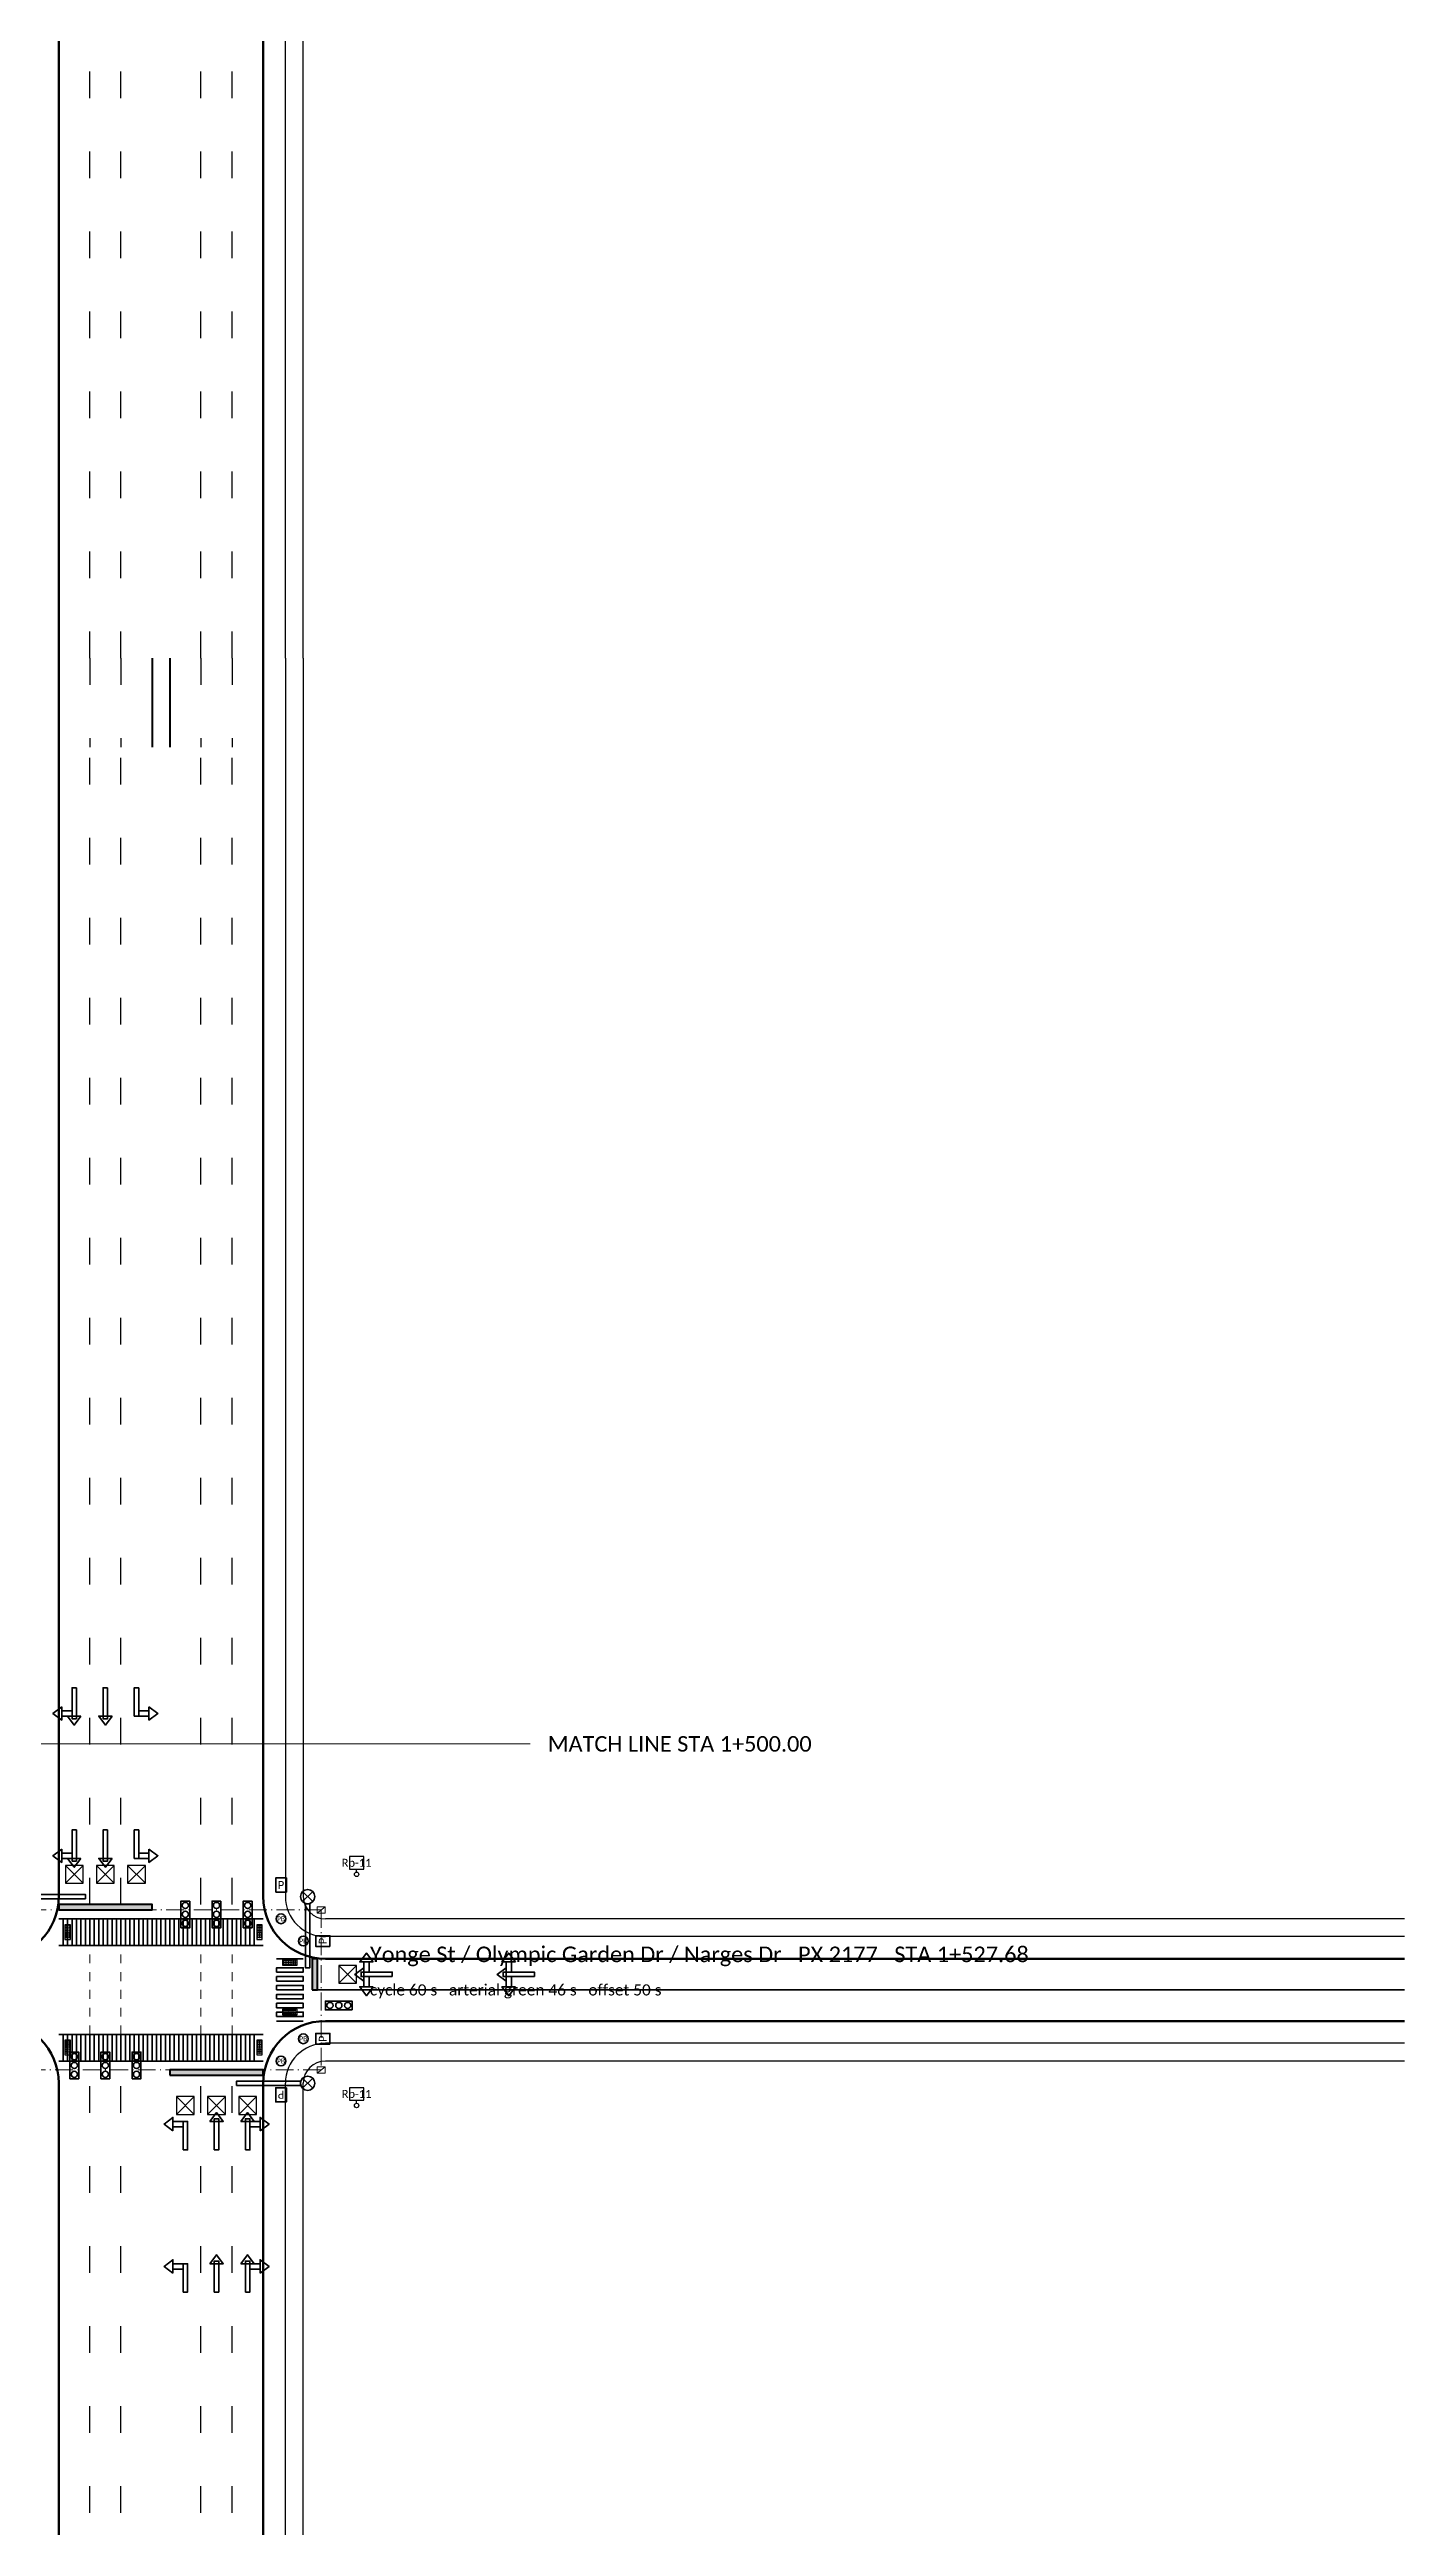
# Model space of a CAD drawing. Header units: metres. Extents: x -175 to 175, y -2157 to 95.
# Drawn here: x -12.5 to 139.8, y -1588 to -1309.4 of the extents above; entities that cross this region are included whole.
import ezdxf
from ezdxf.enums import TextEntityAlignment as Align

# ---------------------------------------------------------------- set-up
doc = ezdxf.new("R2010")
doc.units = ezdxf.units.M
for name, pattern in [('EXT_LINE', [2, 1, -1]), ('LANE_LINE', [9, 3, -6]), ('UG_CONDUIT', [3, 2, -0.5, 0, -0.5])]:
    doc.linetypes.add(name, pattern=pattern)
for name, color, linetype, lineweight in [('C-ANNO', 7, 'CONTINUOUS', 18), ('C-CURB', 2, 'CONTINUOUS', 50), ('C-DIMS', 4, 'CONTINUOUS', 18), ('C-ISLD', 5, 'CONTINUOUS', 40), ('C-MARK', 7, 'CONTINUOUS', 35), ('C-MARK-EXT', 7, 'EXT_LINE', 18), ('C-MARK-LANE', 7, 'LANE_LINE', 25), ('C-MARK-STOP', 7, 'CONTINUOUS', 40), ('C-MARK-YELW', 2, 'CONTINUOUS', 35), ('C-PED', 3, 'CONTINUOUS', 25), ('C-ROAD', 7, 'CONTINUOUS', 50), ('C-SGNL', 1, 'CONTINUOUS', 35), ('C-SGNL-DET', 40, 'CONTINUOUS', 25), ('C-SGNL-UG', 30, 'UG_CONDUIT', 18), ('C-SIGN', 30, 'CONTINUOUS', 25)]:
    doc.layers.add(name, color=color, linetype=linetype, lineweight=lineweight)
doc.styles.add('ANNO', font='calibri.ttf')

# ---------------------------------------------------------------- blocks, each defined once
blk = doc.blocks.new('INT-129')
at = {"layer": 'C-CURB'}
for points in [[(-11.5, -139.83), (-11.5, -22.5)], [(11.5, -139.83), (11.5, -22.5)]]:
    blk.add_lwpolyline(points, dxfattribs=at)
at = {"layer": 'C-MARK-LANE'}
for points in [[(-8, -139.83), (-8, -16.6)], [(-4.5, -139.83), (-4.5, -16.6)], [(4.5, -139.83), (4.5, -16.6)], [(8, -139.83), (8, -16.6)]]:
    blk.add_lwpolyline(points, dxfattribs=at)
at = {"layer": 'C-PED'}
for points in [[(14, -139.83), (14, -22.5)], [(16, -139.83), (16, -22.5)]]:
    blk.add_lwpolyline(points, dxfattribs=at)
blk = doc.blocks.new('ARROW-LTR')
for points in [[(-1.4, 2.15), (-2.4, 2.9), (-1.4, 3.65)], [(-0.25, 2.6), (-1.4, 2.6), (-1.4, 3.2), (-0.25, 3.2)], [(-0.75, 3.2), (0.75, 3.2), (0, 4.2)], [(-0.25, 0), (0.25, 0), (0.25, 3.5), (-0.25, 3.5)], [(0.25, 2.6), (1.4, 2.6), (1.4, 3.2), (0.25, 3.2)], [(1.4, 2.15), (2.4, 2.9), (1.4, 3.65)]]:
    blk.add_lwpolyline(points, close=True)
blk = doc.blocks.new('ARROW-L')
for points in [[(-1.4, 2.15), (-2.4, 2.9), (-1.4, 3.65)], [(-0.25, 2.6), (-1.4, 2.6), (-1.4, 3.2), (-0.25, 3.2)], [(-0.25, 0), (0.25, 0), (0.25, 3.2), (-0.25, 3.2)]]:
    blk.add_lwpolyline(points, close=True)
blk = doc.blocks.new('ARROW-T')
for points in [[(-0.75, 3.2), (0.75, 3.2), (0, 4.2)], [(-0.25, 0), (0.25, 0), (0.25, 3.5), (-0.25, 3.5)]]:
    blk.add_lwpolyline(points, close=True)
blk = doc.blocks.new('ARROW-TR')
for points in [[(-0.75, 3.2), (0.75, 3.2), (0, 4.2)], [(-0.25, 0), (0.25, 0), (0.25, 3.5), (-0.25, 3.5)], [(0.25, 2.6), (1.4, 2.6), (1.4, 3.2), (0.25, 3.2)], [(1.4, 2.15), (2.4, 2.9), (1.4, 3.65)]]:
    blk.add_lwpolyline(points, close=True)
blk = doc.blocks.new('SIG-MASTARM')
for p, q in [((-0.57, -0.57), (0.57, 0.57)), ((-0.57, 0.57), (0.57, -0.57))]:
    blk.add_line(p, q)
blk.add_lwpolyline([(0.8, 0.25), (8, 0.25), (8, -0.25), (0.8, -0.25)], close=True)
blk.add_circle((0, 0), 0.8)
blk = doc.blocks.new('SIG-3SEC')
blk.add_lwpolyline([(-0.5, 0), (0.5, 0), (0.5, 3), (-0.5, 3)], close=True)
for centre in [(0, 2.5), (0, 1.5), (0, 0.5)]:
    blk.add_circle(centre, 0.35)
blk = doc.blocks.new('CURB-RAMP-TWSI')
blk.add_lwpolyline([(0, 0), (1.65, 0), (1.65, 0.61), (0, 0.61)], close=True)
for centre in [(0.1, 0.49), (0.1, 0.3), (0.1, 0.11), (0.29, 0.49), (0.29, 0.3), (0.29, 0.11), (0.48, 0.49), (0.48, 0.3), (0.48, 0.11), (0.67, 0.49), (0.67, 0.3), (0.67, 0.11), (0.86, 0.49), (0.86, 0.3), (0.86, 0.11), (1.05, 0.49), (1.05, 0.3), (1.05, 0.11), (1.24, 0.49), (1.24, 0.3), (1.24, 0.11), (1.43, 0.49), (1.43, 0.3), (1.43, 0.11)]:
    blk.add_circle(centre, 0.045)
blk = doc.blocks.new('SIG-PED')
blk.add_lwpolyline([(-0.6, 0), (0.6, 0), (0.6, 1.6), (-0.6, 1.6)], close=True)
at = {"style": 'ANNO'}
blk.add_text('P', height=0.9, dxfattribs=at).set_placement((0, 0.8), align=Align.MIDDLE_CENTER)
blk = doc.blocks.new('SIG-PB')
blk.add_circle((0, 0), 0.55)
at = {"style": 'ANNO'}
blk.add_text('PB', height=0.55, dxfattribs=at).set_placement((0, 0), align=Align.MIDDLE_CENTER)
blk = doc.blocks.new('SIG-JB')
blk.add_line((-0.45, -0.35), (0.45, 0.35))
blk.add_lwpolyline([(-0.45, -0.35), (0.45, -0.35), (0.45, 0.35), (-0.45, 0.35)], close=True)
blk = doc.blocks.new('DET-LOOP')
for p, q in [((-1, -1), (1, 1)), ((-1, 1), (1, -1))]:
    blk.add_line(p, q)
blk.add_lwpolyline([(-1, -1), (1, -1), (1, 1), (-1, 1)], close=True)
blk = doc.blocks.new('SIGN-POST')
blk.add_line((0, 0.25), (0, 0.6))
blk.add_lwpolyline([(-0.8, 0.6), (0.8, 0.6), (0.8, 2), (-0.8, 2)], close=True)
blk.add_circle((0, 0), 0.25)
at = {"style": 'ANNO'}
blk.add_attdef('CODE', text='', height=0.9, dxfattribs=at).set_placement((0, 1.3), align=Align.MIDDLE_CENTER)
blk = doc.blocks.new('INT-2177')
at = {"layer": 'C-MARK-STOP'}
for points in [[(-11.5, 9), (-1, 9), (-1, 9.6), (-11.5, 9.6)], [(17, 0), (17.6, 0), (17.6, 3.5), (17, 3.5)], [(1, -9.6), (11.5, -9.6), (11.5, -9), (1, -9)]]:
    blk.add_hatch(color=7, dxfattribs=at).paths.add_polyline_path(points)
at = {"layer": 'C-CURB'}
for points in [[(-11.5, 139.83), (-11.5, 10.5)], [(11.5, 139.83), (11.5, 10.5)], [(139.83, 3.5), (18.5, 3.5)], [(139.83, -3.5), (18.5, -3.5)], [(-11.5, -139.83), (-11.5, -10.5)], [(11.5, -139.83), (11.5, -10.5)]]:
    blk.add_lwpolyline(points, dxfattribs=at)
for centre, start, end in [((-18.5, 10.5), 270, 360), ((18.5, 10.5), 180, 270), ((-18.5, -10.5), 0, 90), ((18.5, -10.5), 90, 180)]:
    blk.add_arc(centre, 7, start, end, dxfattribs=at)
at = {"layer": 'C-MARK'}
for points in [[(-11.5, 8), (11.5, 8)], [(-11.5, 5), (11.5, 5)], [(13, 3.5), (16, 3.5)], [(-11.5, -5), (11.5, -5)], [(13, -3.5), (16, -3.5)], [(-11.5, -8), (11.5, -8)]]:
    blk.add_lwpolyline(points, dxfattribs=at)
for points in [[(-11, 5), (-10.5, 5), (-10.5, 8), (-11, 8)], [(-10, 5), (-9.5, 5), (-9.5, 8), (-10, 8)], [(-9, 5), (-8.5, 5), (-8.5, 8), (-9, 8)], [(-8, 5), (-7.5, 5), (-7.5, 8), (-8, 8)], [(-7, 5), (-6.5, 5), (-6.5, 8), (-7, 8)], [(-6, 5), (-5.5, 5), (-5.5, 8), (-6, 8)], [(-5, 5), (-4.5, 5), (-4.5, 8), (-5, 8)], [(-4, 5), (-3.5, 5), (-3.5, 8), (-4, 8)], [(-3, 5), (-2.5, 5), (-2.5, 8), (-3, 8)], [(-2, 5), (-1.5, 5), (-1.5, 8), (-2, 8)], [(-1, 5), (-0.5, 5), (-0.5, 8), (-1, 8)], [(0, 5), (0.5, 5), (0.5, 8), (0, 8)], [(1, 5), (1.5, 5), (1.5, 8), (1, 8)], [(2, 5), (2.5, 5), (2.5, 8), (2, 8)], [(3, 5), (3.5, 5), (3.5, 8), (3, 8)], [(4, 5), (4.5, 5), (4.5, 8), (4, 8)], [(5, 5), (5.5, 5), (5.5, 8), (5, 8)], [(6, 5), (6.5, 5), (6.5, 8), (6, 8)], [(7, 5), (7.5, 5), (7.5, 8), (7, 8)], [(8, 5), (8.5, 5), (8.5, 8), (8, 8)], [(9, 5), (9.5, 5), (9.5, 8), (9, 8)], [(10, 5), (10.5, 5), (10.5, 8), (10, 8)], [(13, 2), (16, 2), (16, 2.5), (13, 2.5)], [(13, 1), (16, 1), (16, 1.5), (13, 1.5)], [(13, 0), (16, 0), (16, 0.5), (13, 0.5)], [(13, -1), (16, -1), (16, -0.5), (13, -0.5)], [(13, -2), (16, -2), (16, -1.5), (13, -1.5)], [(13, -3), (16, -3), (16, -2.5), (13, -2.5)], [(-11, -8), (-10.5, -8), (-10.5, -5), (-11, -5)], [(-10, -8), (-9.5, -8), (-9.5, -5), (-10, -5)], [(-9, -8), (-8.5, -8), (-8.5, -5), (-9, -5)], [(-8, -8), (-7.5, -8), (-7.5, -5), (-8, -5)], [(-7, -8), (-6.5, -8), (-6.5, -5), (-7, -5)], [(-6, -8), (-5.5, -8), (-5.5, -5), (-6, -5)], [(-5, -8), (-4.5, -8), (-4.5, -5), (-5, -5)], [(-4, -8), (-3.5, -8), (-3.5, -5), (-4, -5)], [(-3, -8), (-2.5, -8), (-2.5, -5), (-3, -5)], [(-2, -8), (-1.5, -8), (-1.5, -5), (-2, -5)], [(-1, -8), (-0.5, -8), (-0.5, -5), (-1, -5)], [(0, -8), (0.5, -8), (0.5, -5), (0, -5)], [(1, -8), (1.5, -8), (1.5, -5), (1, -5)], [(2, -8), (2.5, -8), (2.5, -5), (2, -5)], [(3, -8), (3.5, -8), (3.5, -5), (3, -5)], [(4, -8), (4.5, -8), (4.5, -5), (4, -5)], [(5, -8), (5.5, -8), (5.5, -5), (5, -5)], [(6, -8), (6.5, -8), (6.5, -5), (6, -5)], [(7, -8), (7.5, -8), (7.5, -5), (7, -5)], [(8, -8), (8.5, -8), (8.5, -5), (8, -5)], [(9, -8), (9.5, -8), (9.5, -5), (9, -5)], [(10, -8), (10.5, -8), (10.5, -5), (10, -5)]]:
    blk.add_lwpolyline(points, close=True, dxfattribs=at)
at = {"layer": 'C-MARK-EXT'}
for points in [[(-8, -5), (-8, 5)], [(-4.5, -5), (-4.5, 5)], [(4.5, -5), (4.5, 5)], [(8, -5), (8, 5)]]:
    blk.add_lwpolyline(points, dxfattribs=at)
at = {"layer": 'C-MARK-LANE'}
for points in [[(-8, 9.6), (-8, 139.83)], [(-4.5, 9.6), (-4.5, 139.83)], [(4.5, 9.6), (4.5, 139.83)], [(8, 9.6), (8, 139.83)], [(-8, -139.83), (-8, -9.6)], [(-4.5, -139.83), (-4.5, -9.6)], [(4.5, -139.83), (4.5, -9.6)], [(8, -139.83), (8, -9.6)]]:
    blk.add_lwpolyline(points, dxfattribs=at)
at = {"layer": 'C-MARK-STOP'}
for points in [[(-11.5, 9), (-1, 9), (-1, 9.6), (-11.5, 9.6)], [(17, 0), (17.6, 0), (17.6, 3.5), (17, 3.5)], [(1, -9.6), (11.5, -9.6), (11.5, -9), (1, -9)]]:
    blk.add_lwpolyline(points, close=True, dxfattribs=at)
at = {"layer": 'C-MARK-YELW'}
blk.add_lwpolyline([(17.6, 0), (139.83, 0)], dxfattribs=at)
at = {"layer": 'C-PED'}
for points in [[(14, 139.83), (14, 10.5)], [(16, 139.83), (16, 10.5)], [(139.83, 8), (18.5, 8)], [(139.83, 6), (18.5, 6)], [(139.83, -6), (18.5, -6)], [(139.83, -8), (18.5, -8)], [(14, -139.83), (14, -10.5)], [(16, -139.83), (16, -10.5)]]:
    blk.add_lwpolyline(points, dxfattribs=at)
for centre, radius, start, end in [((18.5, 10.5), 4.5, 180, 270), ((18.5, 10.5), 2.5, 180, 270), ((18.5, -10.5), 4.5, 90, 180), ((18.5, -10.5), 2.5, 90, 180)]:
    blk.add_arc(centre, radius, start, end, dxfattribs=at)
at = {"layer": 'C-SGNL-UG'}
blk.add_lwpolyline([(-18, 9), (18, 9), (18, -9), (-18, -9), (-18, 9)], dxfattribs=at)
at = {"layer": 'C-MARK'}
for name, p, rotation in [('ARROW-TR', (-9.75, 34), 180), ('ARROW-T', (-6.25, 34), 180), ('ARROW-L', (-2.75, 34), 180), ('ARROW-TR', (-9.75, 18), 180), ('ARROW-T', (-6.25, 18), 180), ('ARROW-L', (-2.75, 18), 180), ('ARROW-LTR', (26, 1.75), 90), ('ARROW-LTR', (42, 1.75), 90)]:
    blk.add_blockref(name, p, dxfattribs=dict(at, rotation=rotation))
for name, p in [('ARROW-T', (6.25, -18)), ('ARROW-TR', (9.75, -18)), ('ARROW-L', (2.75, -18)), ('ARROW-L', (2.75, -34)), ('ARROW-T', (6.25, -34)), ('ARROW-TR', (9.75, -34))]:
    blk.add_blockref(name, p, dxfattribs=at)
at = {"layer": 'C-PED', "rotation": 270}
for p in [(-10.79, 7.33), (10.79, 7.33), (-10.79, -5.67), (10.79, -5.67)]:
    blk.add_blockref('CURB-RAMP-TWSI', p, dxfattribs=at)
at = {"layer": 'C-PED'}
for p in [(13.68, 2.79), (13.68, -2.79)]:
    blk.add_blockref('CURB-RAMP-TWSI', p, dxfattribs=at)
at = {"layer": 'C-SGNL'}
for name, p in [('SIG-MASTARM', (-16.5, 10.5)), ('SIG-PED', (13.5, 11)), ('SIG-PB', (13.5, 8)), ('SIG-PB', (16, 5.5)), ('SIG-PB', (16, -5.5)), ('SIG-3SEC', (-9.75, -10)), ('SIG-3SEC', (-6.25, -10)), ('SIG-3SEC', (-2.75, -10)), ('SIG-PB', (13.5, -8))]:
    blk.add_blockref(name, p, dxfattribs=at)
for name, p, rotation in [('SIG-MASTARM', (16.5, 10.5), 270), ('SIG-3SEC', (2.75, 10), 180), ('SIG-3SEC', (6.25, 10), 180), ('SIG-3SEC', (9.75, 10), 180), ('SIG-PED', (19, 5.5), 90), ('SIG-3SEC', (21.5, -1.75), 90), ('SIG-PED', (19, -5.5), 90), ('SIG-MASTARM', (16.5, -10.5), 180), ('SIG-PED', (13.5, -11), 180)]:
    blk.add_blockref(name, p, dxfattribs=dict(at, rotation=rotation))
at = {"layer": 'C-SGNL-DET'}
for p in [(-9.75, 13), (-6.25, 13), (-2.75, 13), (21, 1.75), (2.75, -13), (6.25, -13), (9.75, -13)]:
    blk.add_blockref('DET-LOOP', p, dxfattribs=at)
at = {"layer": 'C-SGNL-UG'}
for p in [(18, 9), (18, -9)]:
    blk.add_blockref('SIG-JB', p, dxfattribs=at)
at = {"layer": 'C-SIGN'}
for p in [(22, 13), (22, -13)]:
    blk.add_blockref('SIGN-POST', p, dxfattribs=at).add_auto_attribs({'CODE': 'Rb-11'})

msp = doc.modelspace()

# ---------------------------------------------------------------- linework, layer by layer
at = {"layer": 'C-CURB'}
for points in [[(-11.5, -1377.86), (-11.5, -1387.86)], [(11.5, -1377.86), (11.5, -1387.86)]]:
    msp.add_lwpolyline(points, dxfattribs=at)
at = {"layer": 'C-DIMS'}
msp.add_lwpolyline([(-39.5, -1500), (41.5, -1500)], dxfattribs=at)
at = {"layer": 'C-ISLD'}
for points in [[(-1, -1377.86), (-1, -1387.86)], [(1, -1377.86), (1, -1387.86)]]:
    msp.add_lwpolyline(points, dxfattribs=at)
at = {"layer": 'C-MARK-LANE'}
for points in [[(-8, -1377.86), (-8, -1387.86)], [(-4.5, -1377.86), (-4.5, -1387.86)], [(4.5, -1377.86), (4.5, -1387.86)], [(8, -1377.86), (8, -1387.86)]]:
    msp.add_lwpolyline(points, dxfattribs=at)
at = {"layer": 'C-PED'}
for points in [[(14, -1377.86), (14, -1387.86)], [(16, -1377.86), (16, -1387.86)]]:
    msp.add_lwpolyline(points, dxfattribs=at)

# ---------------------------------------------------------------- block references
at = {"layer": 'C-ROAD'}
for name, p in [('INT-129', (0, -1238.03)), ('INT-2177', (0, -1527.68))]:
    msp.add_blockref(name, p, dxfattribs=at)

# ---------------------------------------------------------------- texts
at = {"layer": 'C-ANNO', "style": 'ANNO'}
for s, height, p in [('Yonge St / Olympic Garden Dr / Narges Dr   PX 2177   STA 1+527.68', 1.75, (23.5, -1523.68)), ('cycle 60 s   arterial green 46 s   offset 50 s', 1.25, (23.5, -1527.68))]:
    msp.add_text(s, height=height, dxfattribs=at).set_placement(p, align=Align.MIDDLE_LEFT)
at = {"layer": 'C-DIMS', "style": 'ANNO'}
msp.add_text('MATCH LINE STA 1+500.00', height=1.75, dxfattribs=at).set_placement((43.5, -1500), align=Align.MIDDLE_LEFT)

doc.saveas('drawing.dxf')
